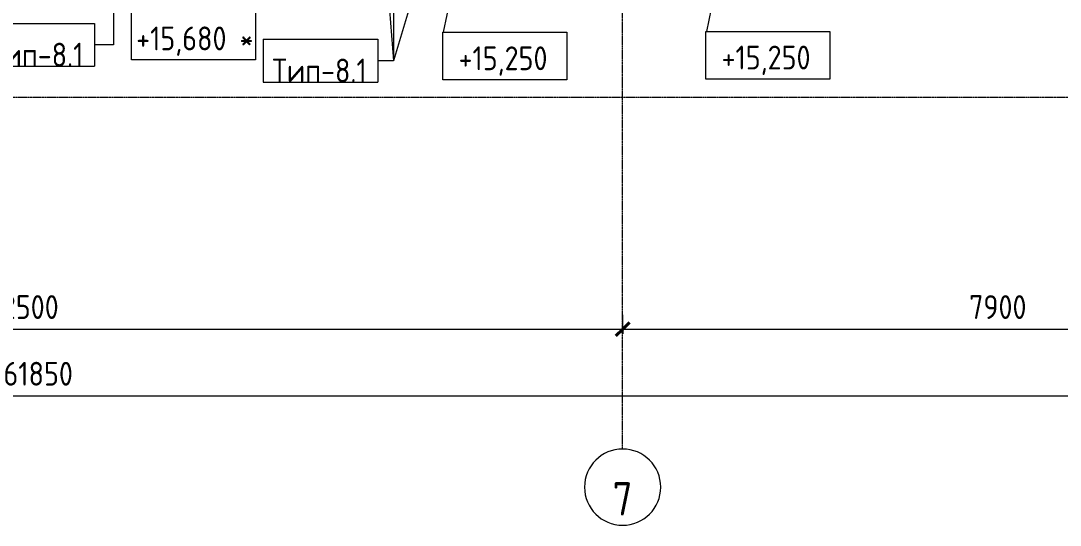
# Model space of a CAD drawing. Header units: millimetres. Extents: x -10051 to 73829, y -4843 to 44223.
# Drawn here: x 24235 to 35140, y -4499 to 796 of the extents above; entities that cross this region are included whole.
import ezdxf

# ---------------------------------------------------------------- set-up
doc = ezdxf.new("R2010")
doc.units = ezdxf.units.MM
doc.linetypes.add('ADSK_Линия сетки', pattern=[25, 20, -2.5, 0, -2.5])
for name, color, linetype, lineweight in [('Аннотация', 7, 'Continuous', 20), ('Марки', 7, 'Continuous', 20), ('Оси', 7, 'Continuous', 9), ('Отметки', 7, 'Continuous', 9), ('Размеры', 7, 'Continuous', 9), ('Размеры-100', 7, 'Continuous', 9)]:
    doc.layers.add(name, color=color, linetype=linetype, lineweight=lineweight)
doc.styles.add('GOST Common', font='GOST_Common.ttf', dxfattribs={"width": 0.9, "height": 350})
doc.styles.add('GOST Common_2', font='GOST_Common.ttf', dxfattribs={"width": 0.9, "height": 250})
doc.styles.add('GOST Common_B', font='', dxfattribs={"width": 0.9, "height": 250})
doc.styles.get('GOST Common_B').set_extended_font_data('GOST Common', bold=True)
doc.dimstyles.new('ADSK_Основной_2_5_мм_Оси', dxfattribs={"dimscale": 304.8, "dimtxt": 251.428749, "dimasz": 0.463911, "dimexe": 0.492126, "dimexo": 0.492126, "dimgap": 0.098425, "dimtad": 1, "dimrnd": 0.01, "dimdsep": 46, "dimtxsty": 'GOST Common_2', "dimblk1": 'OBLIQUE', "dimblk2": 'OBLIQUE', "dimsah": 1, "dimcen": 0.09, "dimdle": 0.492126, "dimazin": 2, "dimtfac": 1, "dimtdec": 4, "dimtix": 1, "dimtmove": 0, "dimatfit": 3, "dimfxl": 1, "dimtvp": 1, "dimtolj": 1, "dimtzin": 0, "dimlwd": 20, "dimlwe": 20, "dimarcsym": 2})

# ---------------------------------------------------------------- blocks, each defined once
blk = doc.blocks.new('Ось сетки - Круг_Ø8 мм-8258-План потолков 4-го этажа')
at = {"layer": 'Оси', "lineweight": 20}
for start, end in [(360, 180), (180, 360)]:
    blk.add_arc((0, 0), 4, start, end, dxfattribs=at)
blk = doc.blocks.new('DIMBLOCK12-План потолков 4-го этажа')
at = {"layer": 'Размеры-100', "lineweight": 20, "transparency": 16777216}
for p, q in [((18050, -2441), (18050, -2291)), ((30550, -2441), (30550, -2291)), ((18050, -2441), (30550, -2441)), ((18050, -2441), (18050, -2491)), ((30550, -2441), (30550, -2491))]:
    blk.add_line(p, q, dxfattribs=at)
at = {"layer": 'Размеры-100', "lineweight": 40, "transparency": 16777216}
for p, q in [((18050, -2441), (18120, -2370)), ((30550, -2441), (30620, -2370)), ((18050, -2441), (17979, -2511)), ((30550, -2441), (30479, -2511))]:
    blk.add_line(p, q, dxfattribs=at)
at = {"layer": 'Размеры-100', "color": 0, "lineweight": 20, "transparency": 16777216, "insert": (23929, -2084), "char_height": 250, "width": 889.8, "attachment_point": 1, "line_spacing_factor": 1.022761, "style": 'GOST Common_2'}
blk.add_mtext('12500', dxfattribs=at)
blk = doc.blocks.new('_Oblique')
at = {"color": 0, "linetype": 'ByBlock', "lineweight": -2}
blk.add_line((-0.5, -0.5), (0.5, 0.5), dxfattribs=at)
blk = doc.blocks.new('DIMBLOCK13-План потолков 4-го этажа')
at = {"layer": 'Размеры-100', "lineweight": 20, "transparency": 16777216}
for p, q in [((30550, -2441), (30550, -2291)), ((38450, -2441), (38450, -2291)), ((30550, -2441), (38450, -2441)), ((30550, -2441), (30550, -2491)), ((38450, -2441), (38450, -2491))]:
    blk.add_line(p, q, dxfattribs=at)
at = {"layer": 'Размеры-100', "lineweight": 40, "transparency": 16777216}
for p, q in [((30550, -2441), (30620, -2370)), ((38450, -2441), (38520, -2370)), ((30550, -2441), (30479, -2511)), ((38450, -2441), (38379, -2511))]:
    blk.add_line(p, q, dxfattribs=at)
at = {"layer": 'Размеры-100', "color": 0, "lineweight": 20, "transparency": 16777216, "insert": (34184, -2084), "char_height": 250, "width": 756.84, "attachment_point": 1, "line_spacing_factor": 1.022761, "style": 'GOST Common_2'}
blk.add_mtext('7900', dxfattribs=at)
blk = doc.blocks.new('DIMBLOCK18-План потолков 4-го этажа')
at = {"layer": 'Размеры-100', "lineweight": 20, "transparency": 16777216}
for p, q in [((-6500, -3141), (-6500, -2991)), ((55350, -3141), (55350, -2991)), ((-6650, -3141), (55500, -3141)), ((-6500, -3141), (-6500, -3191)), ((55350, -3141), (55350, -3191))]:
    blk.add_line(p, q, dxfattribs=at)
at = {"layer": 'Размеры-100', "lineweight": 40, "transparency": 16777216}
for p, q in [((-6500, -3141), (-6571, -3211)), ((-6500, -3141), (-6430, -3070)), ((55350, -3141), (55279, -3211)), ((55350, -3141), (55420, -3070))]:
    blk.add_line(p, q, dxfattribs=at)
at = {"layer": 'Размеры-100', "color": 0, "lineweight": 20, "transparency": 16777216, "insert": (24054, -2784), "char_height": 250, "width": 889.8, "attachment_point": 1, "line_spacing_factor": 1.022761, "style": 'GOST Common_2'}
blk.add_mtext('61850', dxfattribs=at)
blk = doc.blocks.new('Высотные отметки - Рамка-12095-План потолков 4-го этажа')
at = {"layer": 'Аннотация'}
for p, q in [((-6.5, 0), (-6.5, 5)), ((-6.5, 5), (6.5, 5)), ((6.5, 5), (6.5, 0)), ((6.5, 0), (-6.5, 0))]:
    blk.add_line(p, q, dxfattribs=at)
blk = doc.blocks.new('ADSK_Марка_Потолок - ADSK_Марка и Смещение от уровня-155896-План потолков 4-го этажа')
at = {"layer": 'Марки'}
for p, q in [((-6, 4.5), (-6, 0)), ((-6, 4.5), (6, 4.5)), ((6, 4.5), (6, 0)), ((-6, 0), (6, 0))]:
    blk.add_line(p, q, dxfattribs=at)

msp = doc.modelspace()

# ---------------------------------------------------------------- linework, layer by layer
at = {"layer": 'Марки'}
for p, q in [((28145.754, 3875.667), (28145.754, 376.488)), ((28994.467, 3221.069), (28145.754, 376.488)), ((25206.852, 3068.37), (25206.852, 542.925)), ((27932.167, 3108.76), (28145.754, 376.488)), ((25206.852, 542.925), (25007.695, 542.925)), ((28145.754, 376.488), (27979.95, 376.488)), ((28145.754, 376.488), (27979.95, 376.488)), ((28145.754, 376.488), (27979.95, 376.488))]:
    msp.add_line(p, q, dxfattribs=at)
at = {"layer": 'Оси', "linetype": 'ADSK_Линия сетки'}
for p, q in [((30549.565, -3698.875), (30549.565, 14717.605)), ((-9251.096, -5), (50302.279, -5))]:
    msp.add_line(p, q, dxfattribs=at)
at = {"layer": 'Отметки', "lineweight": 20}
for p, q in [((29173.258, 3116.131), (28668.151, 676.479)), ((31920.791, 3015.83), (31428.747, 684.478)), ((28668.151, 676.479), (29313.495, 676.479)), ((31428.747, 684.478), (32073.091, 684.478))]:
    msp.add_line(p, q, dxfattribs=at)

# ---------------------------------------------------------------- block references
at = {"layer": 'Марки', "xscale": 99.99999999999993, "yscale": 99.99999999999993, "zscale": 99.99999999999993}
for p in [(24407.695, 317.925), (27379.95, 151.488)]:
    msp.add_blockref('ADSK_Марка_Потолок - ADSK_Марка и Смещение от уровня-155896-План потолков 4-го этажа', p, dxfattribs=at)
at = {"layer": 'Оси', "lineweight": 20, "xscale": 99.99999999999993, "yscale": 99.99999999999993, "zscale": 99.99999999999993}
msp.add_blockref('Ось сетки - Круг_Ø8 мм-8258-План потолков 4-го этажа', (30549.565, -4098.875), dxfattribs=at)
at = {"layer": 'Отметки', "lineweight": 20, "xscale": 99.99999999999993, "yscale": 99.99999999999993, "zscale": 99.99999999999993, "rotation": 180}
for p in [(26046.835, 884.997), (29313.495, 676.479), (32073.091, 684.478)]:
    msp.add_blockref('Высотные отметки - Рамка-12095-План потолков 4-го этажа', p, dxfattribs=at)

# ---------------------------------------------------------------- texts
at = {"layer": 'Марки', "lineweight": 9, "char_height": 250, "width": 1024.2, "attachment_point": 5, "line_spacing_factor": 1.022766, "style": 'GOST Common_B'}
for insert in [(24397.064, 440.08), (27369.319, 273.643)]:
    msp.add_mtext('\\pt1143,2286,3429,4572,5715,6858,8001,9144,10287,11430,12573,13716,14859,16002,17145,18288,19431,20574,21717,22860,24003,25146,26289,27432,28575,29718,30861,32004,33147,34290,35433,36576;Тип-8.1', dxfattribs=dict(at, insert=insert))
at = {"layer": 'Оси', "insert": (30548.735, -4221.779), "char_height": 350, "width": 232.2, "attachment_point": 5, "line_spacing_factor": 1.022766, "style": 'GOST Common'}
msp.add_mtext('\\pt89.999,180.0015,270.0005,359.9995,449.9985,540.001,630,719.999,810.0015,900.0005,989.9995,1079.9985,1170.001,1260,1349.999,1440.0015,1530.0005,1619.9995,1709.9985,1800.001,1890,1979.999,2070.0015,2160.0005,2249.9995,2339.9985,2430.001,2520,2609.999,2700.0015,2790.0005,2879.9995;7', dxfattribs=at)
at = {"layer": 'Отметки', "lineweight": 20, "char_height": 250, "attachment_point": 1, "line_spacing_factor": 1.022761, "style": 'GOST Common_2'}
for s, insert, width in [('+15,680 *', (25445.934, 735.553), 1442.16184), ('+15,250', (28828.249, 527.036), 1164.59094), ('+15,250', (31587.844, 535.035), 1164.59094)]:
    msp.add_mtext(s, dxfattribs=dict(at, insert=insert, width=width))

# ---------------------------------------------------------------- dimensions: what is measured, and where the dimension line sits
at = {"layer": 'Размеры', "lineweight": 20}
for base, p1, p2, override, picture, middle in [((30549.565, -2440.552), (18049.565, -2340.567), (30549.565, -2340.567), {"dimpost": '<>', "dimfxl": 12500}, 'DIMBLOCK12-План потолков 4-го этажа', (24299.565, -2285.552)), ((38449.565, -2440.552), (30549.565, -2340.567), (38449.565, -2340.567), {"dimpost": '<>', "dimfxl": 7900}, 'DIMBLOCK13-План потолков 4-го этажа', (34499.565, -2285.552)), ((55349.565, -3140.552), (-6500.435, -3040.567), (55349.565, -3040.567), {"dimpost": '<>', "dimfxl": 61850}, 'DIMBLOCK18-План потолков 4-го этажа', (24424.565, -2985.552))]:
    dim = msp.add_linear_dim(base=base, p1=p1, p2=p2, dimstyle='ADSK_Основной_2_5_мм_Оси', override=override, dxfattribs=at)
    dim.commit()
    dim.dimension.update_dxf_attribs({"geometry": picture, "text_midpoint": middle})

doc.saveas('drawing.dxf')
